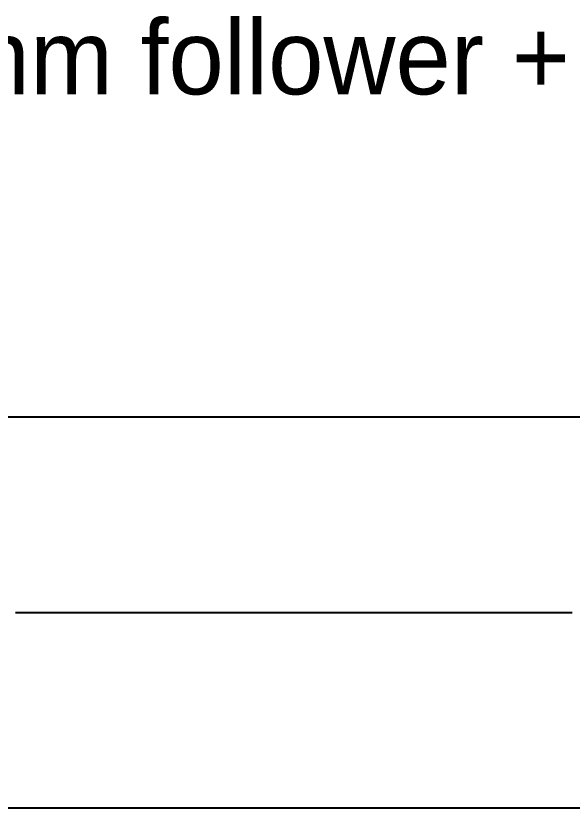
# Model space of a CAD drawing. Header units: millimetres. Extents: x 28.1 to 99.8, y 11.2 to 35.3.
# Drawn here: x 46.05 to 55.01, y 22.51 to 35.26 of the extents above; entities that cross this region are included whole.
import ezdxf

# ---------------------------------------------------------------- set-up
doc = ezdxf.new("R2010")
doc.units = ezdxf.units.MM

msp = doc.modelspace()

# ---------------------------------------------------------------- linework, layer by layer
at = {"layer": 'NOMINAL_SLOT_REFERENCE'}
for points in [[(36.657, 28.807), (71.657, 28.807)], [(71.662, 22.507), (36.662, 22.507)]]:
    msp.add_lwpolyline(points, dxfattribs=at)
at = {"layer": 'PITCH_REFERENCE'}
msp.add_lwpolyline([(46.047, 25.657), (46.052, 25.657), (46.057, 25.657), (46.062, 25.657), (46.067, 25.657), (46.072, 25.657), (46.077, 25.657), (46.082, 25.657), (46.087, 25.657), (46.092, 25.657), (46.097, 25.657), (46.102, 25.657), (46.107, 25.657), (46.112, 25.657), (46.117, 25.657), (46.122, 25.657), (46.127, 25.657), (46.132, 25.657), (46.137, 25.657), (46.142, 25.657), (46.147, 25.657), (46.152, 25.657), (46.157, 25.657), (46.162, 25.657), (46.167, 25.657), (46.172, 25.657), (46.177, 25.657), (46.182, 25.657), (46.187, 25.657), (46.192, 25.657), (46.197, 25.657), (46.202, 25.657), (46.207, 25.657), (46.212, 25.657), (46.217, 25.657), (46.222, 25.657), (46.227, 25.657), (46.232, 25.657), (46.237, 25.657), (46.242, 25.657), (46.247, 25.657), (46.252, 25.657), (46.257, 25.657), (46.262, 25.657), (46.267, 25.657), (46.272, 25.657), (46.277, 25.657), (46.282, 25.657), (46.287, 25.657), (46.292, 25.657), (46.297, 25.657), (46.302, 25.657), (46.307, 25.657), (46.312, 25.657), (46.317, 25.657), (46.322, 25.657), (46.327, 25.657), (46.332, 25.657), (46.337, 25.657), (46.342, 25.657), (46.347, 25.657), (46.352, 25.657), (46.357, 25.657), (46.362, 25.657), (46.367, 25.657), (46.372, 25.657), (46.377, 25.657), (46.382, 25.657), (46.387, 25.657), (46.392, 25.657), (46.397, 25.657), (46.402, 25.657), (46.407, 25.657), (46.412, 25.657), (46.417, 25.657), (46.422, 25.657), (46.427, 25.657), (46.432, 25.657), (46.437, 25.657), (46.442, 25.657), (46.447, 25.657), (46.452, 25.657), (46.457, 25.657), (46.462, 25.657), (46.467, 25.657), (46.472, 25.657), (46.477, 25.657), (46.482, 25.657), (46.487, 25.657), (46.492, 25.657), (46.497, 25.657), (46.502, 25.657), (46.507, 25.657), (46.512, 25.657), (46.517, 25.657), (46.522, 25.657), (46.527, 25.657), (46.532, 25.657), (46.537, 25.657), (46.542, 25.657), (46.547, 25.657), (46.552, 25.657), (46.557, 25.657), (46.562, 25.657), (46.567, 25.657), (46.572, 25.657), (46.577, 25.657), (46.582, 25.657), (46.587, 25.657), (46.592, 25.657), (46.597, 25.657), (46.602, 25.657), (46.607, 25.657), (46.612, 25.657), (46.617, 25.657), (46.622, 25.657), (46.627, 25.657), (46.632, 25.657), (46.637, 25.657), (46.642, 25.657), (46.647, 25.657), (46.652, 25.657), (46.657, 25.657), (46.662, 25.657), (46.667, 25.657), (46.672, 25.657), (46.677, 25.657), (46.682, 25.657), (46.687, 25.657), (46.692, 25.657), (46.697, 25.657), (46.702, 25.657), (46.707, 25.657), (46.712, 25.657), (46.717, 25.657), (46.722, 25.657), (46.727, 25.657), (46.732, 25.657), (46.737, 25.657), (46.742, 25.657), (46.747, 25.657), (46.752, 25.657), (46.757, 25.657), (46.762, 25.657), (46.767, 25.657), (46.772, 25.657), (46.777, 25.657), (46.782, 25.657), (46.787, 25.657), (46.792, 25.657), (46.797, 25.657), (46.802, 25.657), (46.807, 25.657), (46.812, 25.657), (46.817, 25.657), (46.822, 25.657), (46.827, 25.657), (46.832, 25.657), (46.837, 25.657), (46.842, 25.657), (46.847, 25.657), (46.852, 25.657), (46.857, 25.657), (46.862, 25.657), (46.867, 25.657), (46.872, 25.657), (46.877, 25.657), (46.882, 25.657), (46.887, 25.657), (46.892, 25.657), (46.897, 25.657), (46.902, 25.657), (46.907, 25.657), (46.912, 25.657), (46.917, 25.657), (46.922, 25.657), (46.927, 25.657), (46.932, 25.657), (46.937, 25.657), (46.942, 25.657), (46.947, 25.657), (46.952, 25.657), (46.957, 25.657), (46.962, 25.657), (46.967, 25.657), (46.972, 25.657), (46.977, 25.657), (46.982, 25.657), (46.987, 25.657), (46.992, 25.657), (46.997, 25.657), (47.002, 25.657), (47.007, 25.657), (47.012, 25.657), (47.017, 25.657), (47.022, 25.657), (47.027, 25.657), (47.032, 25.657), (47.037, 25.657), (47.042, 25.657), (47.047, 25.657), (47.052, 25.657), (47.057, 25.657), (47.062, 25.657), (47.067, 25.657), (47.072, 25.657), (47.077, 25.657), (47.082, 25.657), (47.087, 25.657), (47.092, 25.657), (47.097, 25.657), (47.102, 25.657), (47.107, 25.657), (47.112, 25.657), (47.117, 25.657), (47.122, 25.657), (47.127, 25.657), (47.132, 25.657), (47.137, 25.657), (47.142, 25.657), (47.147, 25.657), (47.152, 25.657), (47.157, 25.657), (47.162, 25.657), (47.167, 25.657), (47.172, 25.657), (47.177, 25.657), (47.182, 25.657), (47.187, 25.657), (47.192, 25.657), (47.197, 25.657), (47.202, 25.657), (47.207, 25.657), (47.212, 25.657), (47.217, 25.657), (47.222, 25.657), (47.227, 25.657), (47.232, 25.657), (47.237, 25.657), (47.242, 25.657), (47.247, 25.657), (47.252, 25.657), (47.257, 25.657), (47.262, 25.657), (47.267, 25.657), (47.272, 25.657), (47.277, 25.657), (47.282, 25.657), (47.287, 25.657), (47.292, 25.657), (47.297, 25.657), (47.302, 25.657), (47.307, 25.657), (47.312, 25.657), (47.317, 25.657), (47.322, 25.657), (47.327, 25.657), (47.332, 25.657), (47.337, 25.657), (47.342, 25.657), (47.347, 25.657), (47.352, 25.657), (47.357, 25.657), (47.362, 25.657), (47.367, 25.657), (47.372, 25.657), (47.377, 25.657), (47.382, 25.657), (47.387, 25.657), (47.392, 25.657), (47.397, 25.657), (47.402, 25.657), (47.407, 25.657), (47.412, 25.657), (47.417, 25.657), (47.422, 25.657), (47.427, 25.657), (47.432, 25.657), (47.437, 25.657), (47.442, 25.657), (47.447, 25.657), (47.452, 25.657), (47.457, 25.657), (47.462, 25.657), (47.467, 25.657), (47.472, 25.657), (47.477, 25.657), (47.482, 25.657), (47.487, 25.657), (47.492, 25.657), (47.497, 25.657), (47.502, 25.657), (47.507, 25.657), (47.512, 25.657), (47.517, 25.657), (47.522, 25.657), (47.527, 25.657), (47.532, 25.657), (47.537, 25.657), (47.542, 25.657), (47.547, 25.657), (47.552, 25.657), (47.557, 25.657), (47.562, 25.657), (47.567, 25.657), (47.572, 25.657), (47.577, 25.657), (47.582, 25.657), (47.587, 25.657), (47.592, 25.657), (47.597, 25.657), (47.602, 25.657), (47.607, 25.657), (47.612, 25.657), (47.617, 25.657), (47.622, 25.657), (47.627, 25.657), (47.632, 25.657), (47.637, 25.657), (47.642, 25.657), (47.647, 25.657), (47.652, 25.657), (47.657, 25.657), (47.662, 25.657), (47.667, 25.657), (47.672, 25.657), (47.677, 25.657), (47.682, 25.657), (47.687, 25.657), (47.692, 25.657), (47.697, 25.657), (47.702, 25.657), (47.707, 25.657), (47.712, 25.657), (47.717, 25.657), (47.722, 25.657), (47.727, 25.657), (47.732, 25.657), (47.737, 25.657), (47.742, 25.657), (47.747, 25.657), (47.752, 25.657), (47.757, 25.657), (47.762, 25.657), (47.767, 25.657), (47.772, 25.657), (47.777, 25.657), (47.782, 25.657), (47.787, 25.657), (47.792, 25.657), (47.797, 25.657), (47.802, 25.657), (47.807, 25.657), (47.812, 25.657), (47.817, 25.657), (47.822, 25.657), (47.827, 25.657), (47.832, 25.657), (47.837, 25.657), (47.842, 25.657), (47.847, 25.657), (47.852, 25.657), (47.857, 25.657), (47.862, 25.657), (47.867, 25.657), (47.872, 25.657), (47.877, 25.657), (47.882, 25.657), (47.887, 25.657), (47.892, 25.657), (47.897, 25.657), (47.902, 25.657), (47.907, 25.657), (47.912, 25.657), (47.917, 25.657), (47.922, 25.657), (47.927, 25.657), (47.932, 25.657), (47.937, 25.657), (47.942, 25.657), (47.947, 25.657), (47.952, 25.657), (47.957, 25.657), (47.962, 25.657), (47.967, 25.657), (47.972, 25.657), (47.977, 25.657), (47.982, 25.657), (47.987, 25.657), (47.992, 25.657), (47.997, 25.657), (48.002, 25.657), (48.007, 25.657), (48.012, 25.657), (48.017, 25.657), (48.022, 25.657), (48.027, 25.657), (48.032, 25.657), (48.037, 25.657), (48.042, 25.657), (48.047, 25.657), (48.052, 25.657), (48.057, 25.657), (48.062, 25.657), (48.067, 25.657), (48.072, 25.657), (48.077, 25.657), (48.082, 25.657), (48.087, 25.657), (48.092, 25.657), (48.097, 25.657), (48.102, 25.657), (48.107, 25.657), (48.112, 25.657), (48.117, 25.657), (48.122, 25.657), (48.127, 25.657), (48.132, 25.657), (48.137, 25.657), (48.142, 25.657), (48.147, 25.657), (48.152, 25.657), (48.157, 25.657), (48.162, 25.657), (48.167, 25.657), (48.172, 25.657), (48.177, 25.657), (48.182, 25.657), (48.187, 25.657), (48.192, 25.657), (48.197, 25.657), (48.202, 25.657), (48.207, 25.657), (48.212, 25.657), (48.217, 25.657), (48.222, 25.657), (48.227, 25.657), (48.232, 25.657), (48.237, 25.657), (48.242, 25.657), (48.247, 25.657), (48.252, 25.657), (48.257, 25.657), (48.262, 25.657), (48.267, 25.657), (48.272, 25.657), (48.277, 25.657), (48.282, 25.657), (48.287, 25.657), (48.292, 25.657), (48.297, 25.657), (48.302, 25.657), (48.307, 25.657), (48.312, 25.657), (48.317, 25.657), (48.322, 25.657), (48.327, 25.657), (48.332, 25.657), (48.337, 25.657), (48.342, 25.657), (48.347, 25.657), (48.352, 25.657), (48.357, 25.657), (48.362, 25.657), (48.367, 25.657), (48.372, 25.657), (48.377, 25.657), (48.382, 25.657), (48.387, 25.657), (48.392, 25.657), (48.397, 25.657), (48.402, 25.657), (48.407, 25.657), (48.412, 25.657), (48.417, 25.657), (48.422, 25.657), (48.427, 25.657), (48.432, 25.657), (48.437, 25.657), (48.442, 25.657), (48.447, 25.657), (48.452, 25.657), (48.457, 25.657), (48.462, 25.657), (48.467, 25.657), (48.472, 25.657), (48.477, 25.657), (48.482, 25.657), (48.487, 25.657), (48.492, 25.657), (48.497, 25.657), (48.502, 25.657), (48.507, 25.657), (48.512, 25.657), (48.517, 25.657), (48.522, 25.657), (48.527, 25.657), (48.532, 25.657), (48.537, 25.657), (48.542, 25.657), (48.547, 25.657), (48.552, 25.657), (48.557, 25.657), (48.562, 25.657), (48.567, 25.657), (48.572, 25.657), (48.577, 25.657), (48.582, 25.657), (48.587, 25.657), (48.592, 25.657), (48.597, 25.657), (48.602, 25.657), (48.607, 25.657), (48.612, 25.657), (48.617, 25.657), (48.622, 25.657), (48.627, 25.657), (48.632, 25.657), (48.637, 25.657), (48.642, 25.657), (48.647, 25.657), (48.652, 25.657), (48.657, 25.657), (48.662, 25.657), (48.667, 25.657), (48.672, 25.657), (48.677, 25.657), (48.682, 25.657), (48.687, 25.657), (48.692, 25.657), (48.697, 25.657), (48.702, 25.657), (48.707, 25.657), (48.712, 25.657), (48.717, 25.657), (48.722, 25.657), (48.727, 25.657), (48.732, 25.657), (48.737, 25.657), (48.742, 25.657), (48.747, 25.657), (48.752, 25.657), (48.757, 25.657), (48.762, 25.657), (48.767, 25.657), (48.772, 25.657), (48.777, 25.657), (48.782, 25.657), (48.787, 25.657), (48.792, 25.657), (48.797, 25.657), (48.802, 25.657), (48.807, 25.657), (48.812, 25.657), (48.817, 25.657), (48.822, 25.657), (48.827, 25.657), (48.832, 25.657), (48.837, 25.657), (48.842, 25.657), (48.847, 25.657), (48.852, 25.657), (48.857, 25.657), (48.862, 25.657), (48.867, 25.657), (48.872, 25.657), (48.877, 25.657), (48.882, 25.657), (48.887, 25.657), (48.892, 25.657), (48.897, 25.657), (48.902, 25.657), (48.907, 25.657), (48.912, 25.657), (48.917, 25.657), (48.922, 25.657), (48.927, 25.657), (48.932, 25.657), (48.937, 25.657), (48.942, 25.657), (48.947, 25.657), (48.952, 25.657), (48.957, 25.657), (48.962, 25.657), (48.967, 25.657), (48.972, 25.657), (48.977, 25.657), (48.982, 25.657), (48.987, 25.657), (48.992, 25.657), (48.997, 25.657), (49.002, 25.657), (49.007, 25.657), (49.012, 25.657), (49.017, 25.657), (49.022, 25.657), (49.027, 25.657), (49.032, 25.657), (49.037, 25.657), (49.042, 25.657), (49.047, 25.657), (49.052, 25.657), (49.057, 25.657), (49.062, 25.657), (49.067, 25.657), (49.072, 25.657), (49.077, 25.657), (49.082, 25.657), (49.087, 25.657), (49.092, 25.657), (49.097, 25.657), (49.102, 25.657), (49.107, 25.657), (49.112, 25.657), (49.117, 25.657), (49.122, 25.657), (49.127, 25.657), (49.132, 25.657), (49.137, 25.657), (49.142, 25.657), (49.147, 25.657), (49.152, 25.657), (49.157, 25.657), (49.162, 25.657), (49.167, 25.657), (49.172, 25.657), (49.177, 25.657), (49.182, 25.657), (49.187, 25.657), (49.192, 25.657), (49.197, 25.657), (49.202, 25.657), (49.207, 25.657), (49.212, 25.657), (49.217, 25.657), (49.222, 25.657), (49.227, 25.657), (49.232, 25.657), (49.237, 25.657), (49.242, 25.657), (49.247, 25.657), (49.252, 25.657), (49.257, 25.657), (49.262, 25.657), (49.267, 25.657), (49.272, 25.657), (49.277, 25.657), (49.282, 25.657), (49.287, 25.657), (49.292, 25.657), (49.297, 25.657), (49.302, 25.657), (49.307, 25.657), (49.312, 25.657), (49.317, 25.657), (49.322, 25.657), (49.327, 25.657), (49.332, 25.657), (49.337, 25.657), (49.342, 25.657), (49.347, 25.657), (49.352, 25.657), (49.357, 25.657), (49.362, 25.657), (49.367, 25.657), (49.372, 25.657), (49.377, 25.657), (49.382, 25.657), (49.387, 25.657), (49.392, 25.657), (49.397, 25.657), (49.402, 25.657), (49.407, 25.657), (49.412, 25.657), (49.417, 25.657), (49.422, 25.657), (49.427, 25.657), (49.432, 25.657), (49.437, 25.657), (49.442, 25.657), (49.447, 25.657), (49.452, 25.657), (49.457, 25.657), (49.462, 25.657), (49.467, 25.657), (49.472, 25.657), (49.477, 25.657), (49.482, 25.657), (49.487, 25.657), (49.492, 25.657), (49.497, 25.657), (49.502, 25.657), (49.507, 25.657), (49.512, 25.657), (49.517, 25.657), (49.522, 25.657), (49.527, 25.657), (49.532, 25.657), (49.537, 25.657), (49.542, 25.657), (49.547, 25.657), (49.552, 25.657), (49.557, 25.657), (49.562, 25.657), (49.567, 25.657), (49.572, 25.657), (49.577, 25.657), (49.582, 25.657), (49.587, 25.657), (49.592, 25.657), (49.597, 25.657), (49.602, 25.657), (49.607, 25.657), (49.612, 25.657), (49.617, 25.657), (49.622, 25.657), (49.627, 25.657), (49.632, 25.657), (49.637, 25.657), (49.642, 25.657), (49.647, 25.657), (49.652, 25.657), (49.657, 25.657), (49.662, 25.657), (49.667, 25.657), (49.672, 25.657), (49.677, 25.657), (49.682, 25.657), (49.687, 25.657), (49.692, 25.657), (49.697, 25.657), (49.702, 25.657), (49.707, 25.657), (49.712, 25.657), (49.717, 25.657), (49.722, 25.657), (49.727, 25.657), (49.732, 25.657), (49.737, 25.657), (49.742, 25.657), (49.747, 25.657), (49.752, 25.657), (49.757, 25.657), (49.762, 25.657), (49.767, 25.657), (49.772, 25.657), (49.777, 25.657), (49.782, 25.657), (49.787, 25.657), (49.792, 25.657), (49.797, 25.657), (49.802, 25.657), (49.807, 25.657), (49.812, 25.657), (49.817, 25.657), (49.822, 25.657), (49.827, 25.657), (49.832, 25.657), (49.837, 25.657), (49.842, 25.657), (49.847, 25.657), (49.852, 25.657), (49.857, 25.657), (49.862, 25.657), (49.867, 25.657), (49.872, 25.657), (49.877, 25.657), (49.882, 25.657), (49.887, 25.657), (49.892, 25.657), (49.897, 25.657), (49.902, 25.657), (49.907, 25.657), (49.912, 25.657), (49.917, 25.657), (49.922, 25.657), (49.927, 25.657), (49.932, 25.657), (49.937, 25.657), (49.942, 25.657), (49.947, 25.657), (49.952, 25.657), (49.957, 25.657), (49.962, 25.657), (49.967, 25.657), (49.972, 25.657), (49.977, 25.657), (49.982, 25.657), (49.987, 25.657), (49.992, 25.657), (49.997, 25.657), (50.002, 25.657), (50.007, 25.657), (50.012, 25.657), (50.017, 25.657), (50.022, 25.657), (50.027, 25.657), (50.032, 25.657), (50.037, 25.657), (50.042, 25.657), (50.047, 25.657), (50.052, 25.657), (50.057, 25.657), (50.062, 25.657), (50.067, 25.657), (50.072, 25.657), (50.077, 25.657), (50.082, 25.657), (50.087, 25.657), (50.092, 25.657), (50.097, 25.657), (50.102, 25.657), (50.107, 25.657), (50.112, 25.657), (50.117, 25.657), (50.122, 25.657), (50.127, 25.657), (50.132, 25.657), (50.137, 25.657), (50.142, 25.657), (50.147, 25.657), (50.152, 25.657), (50.157, 25.657), (50.162, 25.657), (50.167, 25.657), (50.172, 25.657), (50.177, 25.657), (50.182, 25.657), (50.187, 25.657), (50.192, 25.657), (50.197, 25.657), (50.202, 25.657), (50.207, 25.657), (50.212, 25.657), (50.217, 25.657), (50.222, 25.657), (50.227, 25.657), (50.232, 25.657), (50.237, 25.657), (50.242, 25.657), (50.247, 25.657), (50.252, 25.657), (50.257, 25.657), (50.262, 25.657), (50.267, 25.657), (50.272, 25.657), (50.277, 25.657), (50.282, 25.657), (50.287, 25.657), (50.292, 25.657), (50.297, 25.657), (50.302, 25.657), (50.307, 25.657), (50.312, 25.657), (50.317, 25.657), (50.322, 25.657), (50.327, 25.657), (50.332, 25.657), (50.337, 25.657), (50.342, 25.657), (50.347, 25.657), (50.352, 25.657), (50.357, 25.657), (50.362, 25.657), (50.367, 25.657), (50.372, 25.657), (50.377, 25.657), (50.382, 25.657), (50.387, 25.657), (50.392, 25.657), (50.397, 25.657), (50.402, 25.657), (50.407, 25.657), (50.412, 25.657), (50.417, 25.657), (50.422, 25.657), (50.427, 25.657), (50.432, 25.657), (50.437, 25.657), (50.442, 25.657), (50.447, 25.657), (50.452, 25.657), (50.457, 25.657), (50.462, 25.657), (50.467, 25.657), (50.472, 25.657), (50.477, 25.657), (50.482, 25.657), (50.487, 25.657), (50.492, 25.657), (50.497, 25.657), (50.502, 25.657), (50.507, 25.657), (50.512, 25.657), (50.517, 25.657), (50.522, 25.657), (50.527, 25.657), (50.532, 25.657), (50.537, 25.657), (50.542, 25.657), (50.547, 25.657), (50.552, 25.657), (50.557, 25.657), (50.562, 25.657), (50.567, 25.657), (50.572, 25.657), (50.577, 25.657), (50.582, 25.657), (50.587, 25.657), (50.592, 25.657), (50.597, 25.657), (50.602, 25.657), (50.607, 25.657), (50.612, 25.657), (50.617, 25.657), (50.622, 25.657), (50.627, 25.657), (50.632, 25.657), (50.637, 25.657), (50.642, 25.657), (50.647, 25.657), (50.652, 25.657), (50.657, 25.657), (50.662, 25.657), (50.667, 25.657), (50.672, 25.657), (50.677, 25.657), (50.682, 25.657), (50.687, 25.657), (50.692, 25.657), (50.697, 25.657), (50.702, 25.657), (50.707, 25.657), (50.712, 25.657), (50.717, 25.657), (50.722, 25.657), (50.727, 25.657), (50.732, 25.657), (50.737, 25.657), (50.742, 25.657), (50.747, 25.657), (50.752, 25.657), (50.757, 25.657), (50.762, 25.657), (50.767, 25.657), (50.772, 25.657), (50.777, 25.657), (50.782, 25.657), (50.787, 25.657), (50.792, 25.657), (50.797, 25.657), (50.802, 25.657), (50.807, 25.657), (50.812, 25.657), (50.817, 25.657), (50.822, 25.657), (50.827, 25.657), (50.832, 25.657), (50.837, 25.657), (50.842, 25.657), (50.847, 25.657), (50.852, 25.657), (50.857, 25.657), (50.862, 25.657), (50.867, 25.657), (50.872, 25.657), (50.877, 25.657), (50.882, 25.657), (50.887, 25.657), (50.892, 25.657), (50.897, 25.657), (50.902, 25.657), (50.907, 25.657), (50.912, 25.657), (50.917, 25.657), (50.922, 25.657), (50.927, 25.657), (50.932, 25.657), (50.937, 25.657), (50.942, 25.657), (50.947, 25.657), (50.952, 25.657), (50.957, 25.657), (50.962, 25.657), (50.967, 25.657), (50.972, 25.657), (50.977, 25.657), (50.982, 25.657), (50.987, 25.657), (50.992, 25.657), (50.997, 25.657), (51.002, 25.657), (51.007, 25.657), (51.012, 25.657), (51.017, 25.657), (51.022, 25.657), (51.027, 25.657), (51.032, 25.657), (51.037, 25.657), (51.042, 25.657), (51.047, 25.657), (51.052, 25.657), (51.057, 25.657), (51.062, 25.657), (51.067, 25.657), (51.072, 25.657), (51.077, 25.657), (51.082, 25.657), (51.087, 25.657), (51.092, 25.657), (51.097, 25.657), (51.102, 25.657), (51.107, 25.657), (51.112, 25.657), (51.117, 25.657), (51.122, 25.657), (51.127, 25.657), (51.132, 25.657), (51.137, 25.657), (51.142, 25.657), (51.147, 25.657), (51.152, 25.657), (51.157, 25.657), (51.162, 25.657), (51.167, 25.657), (51.172, 25.657), (51.177, 25.657), (51.182, 25.657), (51.187, 25.657), (51.192, 25.657), (51.197, 25.657), (51.202, 25.657), (51.207, 25.657), (51.212, 25.657), (51.217, 25.657), (51.222, 25.657), (51.227, 25.657), (51.232, 25.657), (51.237, 25.657), (51.242, 25.657), (51.247, 25.657), (51.252, 25.657), (51.257, 25.657), (51.262, 25.657), (51.267, 25.657), (51.272, 25.657), (51.277, 25.657), (51.282, 25.657), (51.287, 25.657), (51.292, 25.657), (51.297, 25.657), (51.302, 25.657), (51.307, 25.657), (51.312, 25.657), (51.317, 25.657), (51.322, 25.657), (51.327, 25.657), (51.332, 25.657), (51.337, 25.657), (51.342, 25.657), (51.347, 25.657), (51.352, 25.657), (51.357, 25.657), (51.362, 25.657), (51.367, 25.657), (51.372, 25.657), (51.377, 25.657), (51.382, 25.657), (51.387, 25.657), (51.392, 25.657), (51.397, 25.657), (51.402, 25.657), (51.407, 25.657), (51.412, 25.657), (51.417, 25.657), (51.422, 25.657), (51.427, 25.657), (51.432, 25.657), (51.437, 25.657), (51.442, 25.657), (51.447, 25.657), (51.452, 25.657), (51.457, 25.657), (51.462, 25.657), (51.467, 25.657), (51.472, 25.657), (51.477, 25.657), (51.482, 25.657), (51.487, 25.657), (51.492, 25.657), (51.497, 25.657), (51.502, 25.657), (51.507, 25.657), (51.512, 25.657), (51.517, 25.657), (51.522, 25.657), (51.527, 25.657), (51.532, 25.657), (51.537, 25.657), (51.542, 25.657), (51.547, 25.657), (51.552, 25.657), (51.557, 25.657), (51.562, 25.657), (51.567, 25.657), (51.572, 25.657), (51.577, 25.657), (51.582, 25.657), (51.587, 25.657), (51.592, 25.657), (51.597, 25.657), (51.602, 25.657), (51.607, 25.657), (51.612, 25.657), (51.617, 25.657), (51.622, 25.657), (51.627, 25.657), (51.632, 25.657), (51.637, 25.657), (51.642, 25.657), (51.647, 25.657), (51.652, 25.657), (51.657, 25.657), (51.662, 25.657), (51.667, 25.657), (51.672, 25.657), (51.677, 25.657), (51.682, 25.657), (51.687, 25.657), (51.692, 25.657), (51.697, 25.657), (51.702, 25.657), (51.707, 25.657), (51.712, 25.657), (51.717, 25.657), (51.722, 25.657), (51.727, 25.657), (51.732, 25.657), (51.737, 25.657), (51.742, 25.657), (51.747, 25.657), (51.752, 25.657), (51.757, 25.657), (51.762, 25.657), (51.767, 25.657), (51.772, 25.657), (51.777, 25.657), (51.782, 25.657), (51.787, 25.657), (51.792, 25.657), (51.797, 25.657), (51.802, 25.657), (51.807, 25.657), (51.812, 25.657), (51.817, 25.657), (51.822, 25.657), (51.827, 25.657), (51.832, 25.657), (51.837, 25.657), (51.842, 25.657), (51.847, 25.657), (51.852, 25.657), (51.857, 25.657), (51.862, 25.657), (51.867, 25.657), (51.872, 25.657), (51.877, 25.657), (51.882, 25.657), (51.887, 25.657), (51.892, 25.657), (51.897, 25.657), (51.902, 25.657), (51.907, 25.657), (51.912, 25.657), (51.917, 25.657), (51.922, 25.657), (51.927, 25.657), (51.932, 25.657), (51.937, 25.657), (51.942, 25.657), (51.947, 25.657), (51.952, 25.657), (51.957, 25.657), (51.962, 25.657), (51.967, 25.657), (51.972, 25.657), (51.977, 25.657), (51.982, 25.657), (51.987, 25.657), (51.992, 25.657), (51.997, 25.657), (52.002, 25.657), (52.007, 25.657), (52.012, 25.657), (52.017, 25.657), (52.022, 25.657), (52.027, 25.657), (52.032, 25.657), (52.037, 25.657), (52.042, 25.657), (52.047, 25.657), (52.052, 25.657), (52.057, 25.657), (52.062, 25.657), (52.067, 25.657), (52.072, 25.657), (52.077, 25.657), (52.082, 25.657), (52.087, 25.657), (52.092, 25.657), (52.097, 25.657), (52.102, 25.657), (52.107, 25.657), (52.112, 25.657), (52.117, 25.657), (52.122, 25.657), (52.127, 25.657), (52.132, 25.657), (52.137, 25.657), (52.142, 25.657), (52.147, 25.657), (52.152, 25.657), (52.157, 25.657), (52.162, 25.657), (52.167, 25.657), (52.172, 25.657), (52.177, 25.657), (52.182, 25.657), (52.187, 25.657), (52.192, 25.657), (52.197, 25.657), (52.202, 25.657), (52.207, 25.657), (52.212, 25.657), (52.217, 25.657), (52.222, 25.657), (52.227, 25.657), (52.232, 25.657), (52.237, 25.657), (52.242, 25.657), (52.247, 25.657), (52.252, 25.657), (52.257, 25.657), (52.262, 25.657), (52.267, 25.657), (52.272, 25.657), (52.277, 25.657), (52.282, 25.657), (52.287, 25.657), (52.292, 25.657), (52.297, 25.657), (52.302, 25.657), (52.307, 25.657), (52.312, 25.657), (52.317, 25.657), (52.322, 25.657), (52.327, 25.657), (52.332, 25.657), (52.337, 25.657), (52.342, 25.657), (52.347, 25.657), (52.352, 25.657), (52.357, 25.657), (52.362, 25.657), (52.367, 25.657), (52.372, 25.657), (52.377, 25.657), (52.382, 25.657), (52.387, 25.657), (52.392, 25.657), (52.397, 25.657), (52.402, 25.657), (52.407, 25.657), (52.412, 25.657), (52.417, 25.657), (52.422, 25.657), (52.427, 25.657), (52.432, 25.657), (52.437, 25.657), (52.442, 25.657), (52.447, 25.657), (52.452, 25.657), (52.457, 25.657), (52.462, 25.657), (52.467, 25.657), (52.472, 25.657), (52.477, 25.657), (52.482, 25.657), (52.487, 25.657), (52.492, 25.657), (52.497, 25.657), (52.502, 25.657), (52.507, 25.657), (52.512, 25.657), (52.517, 25.657), (52.522, 25.657), (52.527, 25.657), (52.532, 25.657), (52.537, 25.657), (52.542, 25.657), (52.547, 25.657), (52.552, 25.657), (52.557, 25.657), (52.562, 25.657), (52.567, 25.657), (52.572, 25.657), (52.577, 25.657), (52.582, 25.657), (52.587, 25.657), (52.592, 25.657), (52.597, 25.657), (52.602, 25.657), (52.607, 25.657), (52.612, 25.657), (52.617, 25.657), (52.622, 25.657), (52.627, 25.657), (52.632, 25.657), (52.637, 25.657), (52.642, 25.657), (52.647, 25.657), (52.652, 25.657), (52.657, 25.657), (52.662, 25.657), (52.667, 25.657), (52.672, 25.657), (52.677, 25.657), (52.682, 25.657), (52.687, 25.657), (52.692, 25.657), (52.697, 25.657), (52.702, 25.657), (52.707, 25.657), (52.712, 25.657), (52.717, 25.657), (52.722, 25.657), (52.727, 25.657), (52.732, 25.657), (52.737, 25.657), (52.742, 25.657), (52.747, 25.657), (52.752, 25.657), (52.757, 25.657), (52.762, 25.657), (52.767, 25.657), (52.772, 25.657), (52.777, 25.657), (52.782, 25.657), (52.787, 25.657), (52.792, 25.657), (52.797, 25.657), (52.802, 25.657), (52.807, 25.657), (52.812, 25.657), (52.817, 25.657), (52.822, 25.657), (52.827, 25.657), (52.832, 25.657), (52.837, 25.657), (52.842, 25.657), (52.847, 25.657), (52.852, 25.657), (52.857, 25.657), (52.862, 25.657), (52.867, 25.657), (52.872, 25.657), (52.877, 25.657), (52.882, 25.657), (52.887, 25.657), (52.892, 25.657), (52.897, 25.657), (52.902, 25.657), (52.907, 25.657), (52.912, 25.657), (52.917, 25.657), (52.922, 25.657), (52.927, 25.657), (52.932, 25.657), (52.937, 25.657), (52.942, 25.657), (52.947, 25.657), (52.952, 25.657), (52.957, 25.657), (52.962, 25.657), (52.967, 25.657), (52.972, 25.657), (52.977, 25.657), (52.982, 25.657), (52.987, 25.657), (52.992, 25.657), (52.997, 25.657), (53.002, 25.657), (53.007, 25.657), (53.012, 25.657), (53.017, 25.657), (53.022, 25.657), (53.027, 25.657), (53.032, 25.657), (53.037, 25.657), (53.042, 25.657), (53.047, 25.657), (53.052, 25.657), (53.057, 25.657), (53.062, 25.657), (53.067, 25.657), (53.072, 25.657), (53.077, 25.657), (53.082, 25.657), (53.087, 25.657), (53.092, 25.657), (53.097, 25.657), (53.102, 25.657), (53.107, 25.657), (53.112, 25.657), (53.117, 25.657), (53.122, 25.657), (53.127, 25.657), (53.132, 25.657), (53.137, 25.657), (53.142, 25.657), (53.147, 25.657), (53.152, 25.657), (53.157, 25.657), (53.162, 25.657), (53.167, 25.657), (53.172, 25.657), (53.177, 25.657), (53.182, 25.657), (53.187, 25.657), (53.192, 25.657), (53.197, 25.657), (53.202, 25.657), (53.207, 25.657), (53.212, 25.657), (53.217, 25.657), (53.222, 25.657), (53.227, 25.657), (53.232, 25.657), (53.237, 25.657), (53.242, 25.657), (53.247, 25.657), (53.252, 25.657), (53.257, 25.657), (53.262, 25.657), (53.267, 25.657), (53.272, 25.657), (53.277, 25.657), (53.282, 25.657), (53.287, 25.657), (53.292, 25.657), (53.297, 25.657), (53.302, 25.657), (53.307, 25.657), (53.312, 25.657), (53.317, 25.657), (53.322, 25.657), (53.327, 25.657), (53.332, 25.657), (53.337, 25.657), (53.342, 25.657), (53.347, 25.657), (53.352, 25.657), (53.357, 25.657), (53.362, 25.657), (53.367, 25.657), (53.372, 25.657), (53.377, 25.657), (53.382, 25.657), (53.387, 25.657), (53.392, 25.657), (53.397, 25.657), (53.402, 25.657), (53.407, 25.657), (53.412, 25.657), (53.417, 25.657), (53.422, 25.657), (53.427, 25.657), (53.432, 25.657), (53.437, 25.657), (53.442, 25.657), (53.447, 25.657), (53.452, 25.657), (53.457, 25.657), (53.462, 25.657), (53.467, 25.657), (53.472, 25.657), (53.477, 25.657), (53.482, 25.657), (53.487, 25.657), (53.492, 25.657), (53.497, 25.657), (53.502, 25.657), (53.507, 25.657), (53.512, 25.657), (53.517, 25.657), (53.522, 25.657), (53.527, 25.657), (53.532, 25.657), (53.537, 25.657), (53.542, 25.657), (53.547, 25.657), (53.552, 25.657), (53.557, 25.657), (53.562, 25.657), (53.567, 25.657), (53.572, 25.657), (53.577, 25.657), (53.582, 25.657), (53.587, 25.657), (53.592, 25.657), (53.597, 25.657), (53.602, 25.657), (53.607, 25.657), (53.612, 25.657), (53.617, 25.657), (53.622, 25.657), (53.627, 25.657), (53.632, 25.657), (53.637, 25.657), (53.642, 25.657), (53.647, 25.657), (53.652, 25.657), (53.657, 25.657), (53.662, 25.657), (53.667, 25.657), (53.672, 25.657), (53.677, 25.657), (53.682, 25.657), (53.687, 25.657), (53.692, 25.657), (53.697, 25.657), (53.702, 25.657), (53.707, 25.657), (53.712, 25.657), (53.717, 25.657), (53.722, 25.657), (53.727, 25.657), (53.732, 25.657), (53.737, 25.657), (53.742, 25.657), (53.747, 25.657), (53.752, 25.657), (53.757, 25.657), (53.762, 25.657), (53.767, 25.657), (53.772, 25.657), (53.777, 25.657), (53.782, 25.657), (53.787, 25.657), (53.792, 25.657), (53.797, 25.657), (53.802, 25.657), (53.807, 25.657), (53.812, 25.657), (53.817, 25.657), (53.822, 25.657), (53.827, 25.657), (53.832, 25.657), (53.837, 25.657), (53.842, 25.657), (53.847, 25.657), (53.852, 25.657), (53.857, 25.657), (53.862, 25.657), (53.867, 25.657), (53.872, 25.657), (53.877, 25.657), (53.882, 25.657), (53.887, 25.657), (53.892, 25.657), (53.897, 25.657), (53.902, 25.657), (53.907, 25.657), (53.912, 25.657), (53.917, 25.657), (53.922, 25.657), (53.927, 25.657), (53.932, 25.657), (53.937, 25.657), (53.942, 25.657), (53.947, 25.657), (53.952, 25.657), (53.957, 25.657), (53.962, 25.657), (53.967, 25.657), (53.972, 25.657), (53.977, 25.657), (53.982, 25.657), (53.987, 25.657), (53.992, 25.657), (53.997, 25.657), (54.002, 25.657), (54.007, 25.657), (54.012, 25.657), (54.017, 25.657), (54.022, 25.657), (54.027, 25.657), (54.032, 25.657), (54.037, 25.657), (54.042, 25.657), (54.047, 25.657), (54.052, 25.657), (54.057, 25.657), (54.062, 25.657), (54.067, 25.657), (54.072, 25.657), (54.077, 25.657), (54.082, 25.657), (54.087, 25.657), (54.092, 25.657), (54.097, 25.657), (54.102, 25.657), (54.107, 25.657), (54.112, 25.657), (54.117, 25.657), (54.122, 25.657), (54.127, 25.657), (54.132, 25.657), (54.137, 25.657), (54.142, 25.657), (54.147, 25.657), (54.152, 25.657), (54.157, 25.657), (54.162, 25.657), (54.167, 25.657), (54.172, 25.657), (54.177, 25.657), (54.182, 25.657), (54.187, 25.657), (54.192, 25.657), (54.197, 25.657), (54.202, 25.657), (54.207, 25.657), (54.212, 25.657), (54.217, 25.657), (54.222, 25.657), (54.227, 25.657), (54.232, 25.657), (54.237, 25.657), (54.242, 25.657), (54.247, 25.657), (54.252, 25.657), (54.257, 25.657), (54.262, 25.657), (54.267, 25.657), (54.272, 25.657), (54.277, 25.657), (54.282, 25.657), (54.287, 25.657), (54.292, 25.657), (54.297, 25.657), (54.302, 25.657), (54.307, 25.657), (54.312, 25.657), (54.317, 25.657), (54.322, 25.657), (54.327, 25.657), (54.332, 25.657), (54.337, 25.657), (54.342, 25.657), (54.347, 25.657), (54.352, 25.657), (54.357, 25.657), (54.362, 25.657), (54.367, 25.657), (54.372, 25.657), (54.377, 25.657), (54.382, 25.657), (54.387, 25.657), (54.392, 25.657), (54.397, 25.657), (54.402, 25.657), (54.407, 25.657), (54.412, 25.657), (54.417, 25.657), (54.422, 25.657), (54.427, 25.657), (54.432, 25.657), (54.437, 25.657), (54.442, 25.657), (54.447, 25.657), (54.452, 25.657), (54.457, 25.657), (54.462, 25.657), (54.467, 25.657), (54.472, 25.657), (54.477, 25.657), (54.482, 25.657), (54.487, 25.657), (54.492, 25.657), (54.497, 25.657), (54.502, 25.657), (54.507, 25.657), (54.512, 25.657), (54.517, 25.657), (54.522, 25.657), (54.527, 25.657), (54.532, 25.657), (54.537, 25.657), (54.542, 25.657), (54.547, 25.657), (54.552, 25.657), (54.557, 25.657), (54.562, 25.657), (54.567, 25.657), (54.572, 25.657), (54.577, 25.657), (54.582, 25.657), (54.587, 25.657), (54.592, 25.657), (54.597, 25.657), (54.602, 25.657), (54.607, 25.657), (54.612, 25.657), (54.617, 25.657), (54.622, 25.657), (54.627, 25.657), (54.632, 25.657), (54.637, 25.657), (54.642, 25.657), (54.647, 25.657), (54.652, 25.657), (54.657, 25.657), (54.662, 25.657), (54.667, 25.657), (54.672, 25.657), (54.677, 25.657), (54.682, 25.657), (54.687, 25.657), (54.692, 25.657), (54.697, 25.657), (54.702, 25.657), (54.707, 25.657), (54.712, 25.657), (54.717, 25.657), (54.722, 25.657), (54.727, 25.657), (54.732, 25.657), (54.737, 25.657), (54.742, 25.657), (54.747, 25.657), (54.752, 25.657), (54.757, 25.657), (54.762, 25.657), (54.767, 25.657), (54.772, 25.657), (54.777, 25.657), (54.782, 25.657), (54.787, 25.657), (54.792, 25.657), (54.797, 25.657), (54.802, 25.657), (54.807, 25.657), (54.812, 25.657), (54.817, 25.657), (54.822, 25.657), (54.827, 25.657), (54.832, 25.657), (54.837, 25.657), (54.842, 25.657), (54.847, 25.657), (54.852, 25.657), (54.857, 25.657), (54.862, 25.657), (54.867, 25.657), (54.872, 25.657), (54.877, 25.657), (54.882, 25.657), (54.887, 25.657), (54.892, 25.657), (54.897, 25.657), (54.902, 25.657), (54.907, 25.657), (54.912, 25.657), (54.917, 25.657), (54.922, 25.657), (54.927, 25.657), (54.932, 25.657), (54.937, 25.657), (54.942, 25.657), (54.947, 25.657), (54.952, 25.657), (54.957, 25.657), (54.962, 25.657), (54.967, 25.657), (54.972, 25.657), (54.977, 25.657), (54.982, 25.657), (54.987, 25.657), (54.992, 25.657), (54.997, 25.657), (55.002, 25.657), (55.007, 25.657), (55.012, 25.657)], dxfattribs=at)

# ---------------------------------------------------------------- texts
msp.add_text('REFERENCE ONLY: 6 mm follower + 0.30 mm diametral clearance assumed; no selected bearing', height=1.2).set_placement((28, 34))

doc.saveas('drawing.dxf')
